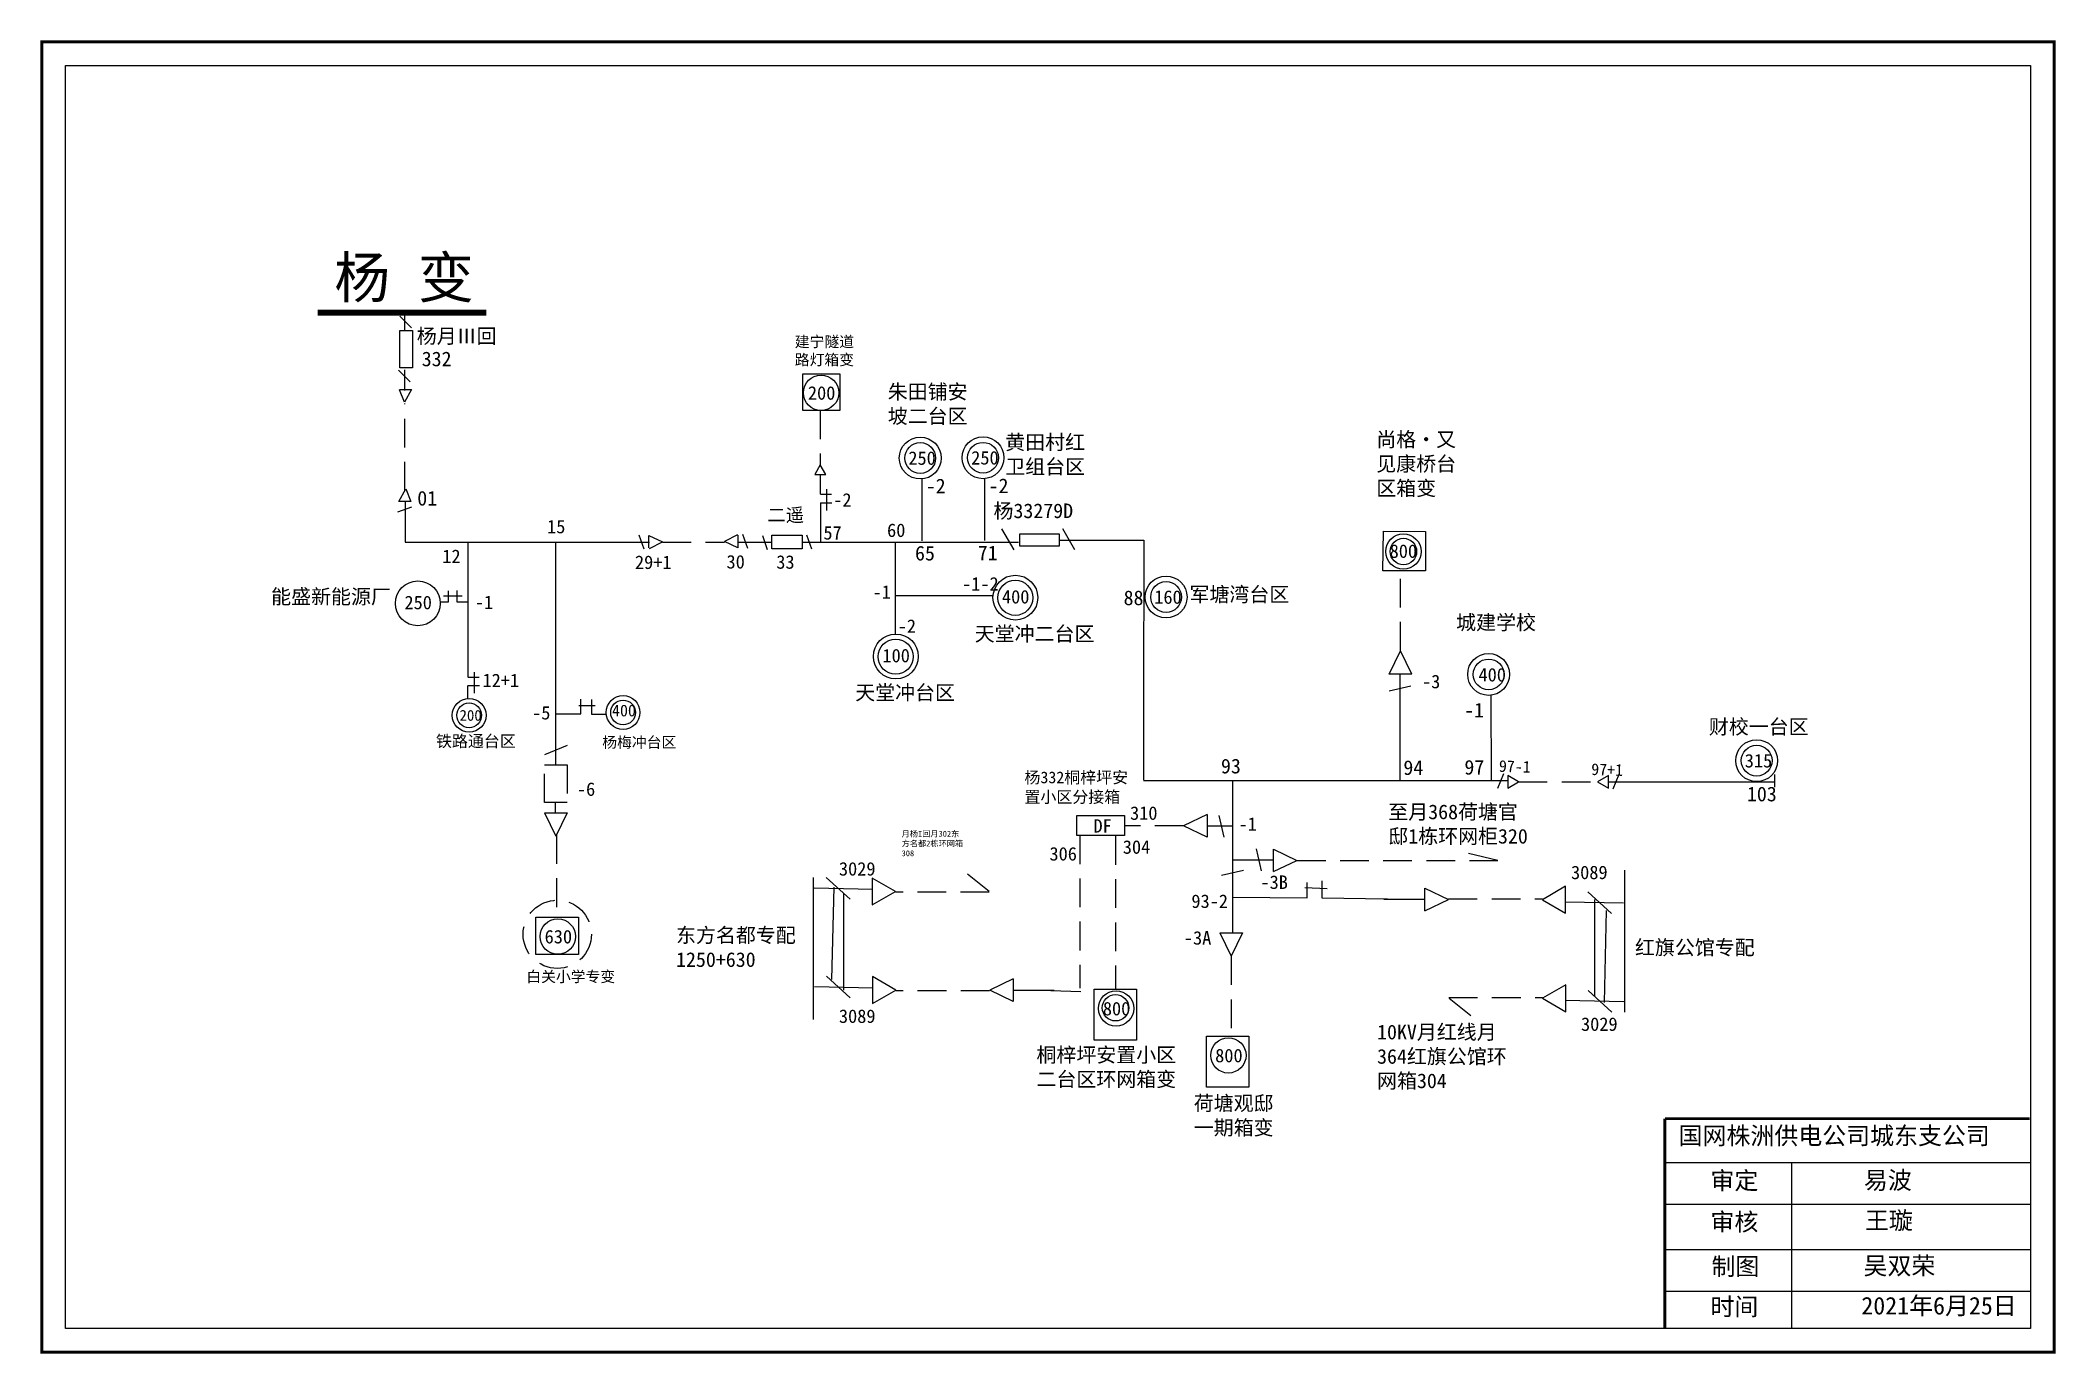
# Model space of a CAD drawing. Extents: x 0 to 344, y 0 to 224.
import ezdxf

# ---------------------------------------------------------------- set-up
doc = ezdxf.new("R2010")
doc.units = 0
doc.header["$LTSCALE"] = 0.774411
doc.linetypes.add('ACAD_ISO02W100', pattern=[15, 12, -3])
doc.linetypes.add('DASHED2', pattern=[9.525, 6.35, -3.175])
doc.layers.get('0').update_dxf_attribs({"linetype": 'CONTINUOUS'})
doc.layers.add('0-RefEdit0', color=7, linetype='CONTINUOUS')
doc.styles.get("Standard").update_dxf_attribs({"font": '', "height": 2.5})
doc.styles.add('字体', font='', dxfattribs={"height": 2.5})
doc.styles.get('Standard').set_extended_font_data('SimSun')
doc.styles.get('字体').set_extended_font_data('SimSun')

msp = doc.modelspace()

# ---------------------------------------------------------------- linework, layer by layer
at = {"linetype": 'Continuous'}
for p, q in [((63.15, 175.12), (61.17, 177.1)), ((62.93, 165.89), (60.95, 167.87)), ((62.02, 164.38), (62.02, 167.93)), ((61.07, 164.53), (63.14, 164.53)), ((61.95, 162.38), (61.08, 164.52)), ((63.14, 164.53), (61.95, 162.38)), ((133.03, 146.65), (133.03, 150.04)), ((150.37, 149.25), (150.37, 138.69)), ((161.1, 149.3), (161.1, 138.73)), ((60.98, 145.43), (62.17, 147.57)), ((63.06, 145.43), (60.98, 145.43)), ((62.06, 145.42), (62.06, 138.48)), ((62.17, 147.57), (63.05, 145.44)), ((60.81, 143.67), (63.18, 144.52)), ((62.09, 138.48), (103.8, 138.48)), ((101.98, 139.69), (102.83, 137.32)), ((103.71, 137.47), (103.71, 139.59)), ((103.71, 139.59), (106.04, 138.53)), ((103.82, 137.36), (106.04, 138.53)), ((118.84, 139.74), (116.62, 138.57)), ((118.95, 137.51), (116.62, 138.57)), ((118.95, 139.63), (118.95, 137.51)), ((118.96, 138.47), (124.66, 138.47)), ((119.73, 139.81), (120.58, 137.44)), ((123.12, 139.61), (123.96, 137.23)), ((129.85, 138.48), (166.87, 138.48)), ((130.65, 139.72), (131.5, 137.35)), ((142.94, 138.48), (149.27, 138.48)), ((166.15, 137.17), (164.07, 140.74)), ((173.8, 138.8), (188.3, 138.8)), ((176.53, 137.17), (174.45, 140.74)), ((188.32, 97.84), (188.32, 121.8)), ((230.26, 115.91), (232.2, 119.91)), ((234.12, 115.91), (232.2, 119.91)), ((72.8, 115.41), (74.72, 115.41)), ((72.8, 111.65), (72.8, 113.99)), ((72.84, 113.96), (74.76, 113.96)), ((73.86, 116.27), (73.86, 112.67)), ((233.98, 113.86), (230.25, 113)), ((234.12, 115.91), (230.26, 115.91)), ((247.75, 97.69), (247.71, 112.25)), ((296.13, 98.76), (296.13, 96.61)), ((85.87, 92.2), (87.79, 88.21)), ((85.87, 92.2), (89.73, 92.2)), ((89.73, 92.2), (87.79, 88.21)), ((199.12, 91.91), (195.12, 89.99)), ((199.12, 88.05), (195.12, 89.99)), ((199.12, 91.91), (199.12, 88.05)), ((201.16, 91.77), (202.02, 88.04)), ((208.44, 82.3), (207.58, 86.03)), ((210.48, 86.02), (214.48, 84.08)), ((210.48, 82.16), (210.48, 86.02)), ((210.48, 82.16), (214.48, 84.08)), ((248.85, 84.07), (243.81, 85.25)), ((201.62, 81.54), (205.35, 82.4)), ((203.46, 79.42), (203.46, 71.77)), ((215.82, 79.42), (219.65, 79.27)), ((216.26, 77.66), (216.26, 80.3)), ((218.76, 80.6), (218.76, 77.66)), ((236.37, 79.31), (240.37, 77.37)), ((236.37, 75.45), (236.37, 79.31)), ((203.46, 77.8), (216.26, 77.66)), ((218.76, 77.66), (229.95, 77.51)), ((236.37, 75.45), (240.37, 77.37)), ((201.33, 71.7), (203.25, 67.7)), ((201.33, 71.7), (205.19, 71.7)), ((205.19, 71.7), (203.25, 67.7)), ((165.98, 63.82), (161.99, 61.9)), ((165.98, 63.82), (165.98, 59.96)), ((165.98, 59.96), (161.99, 61.9)), ((177.54, 61.62), (172.4, 61.76)), ((277.38, 32.42), (339.75, 32.42)), ((299.03, 32.41), (299.03, 4.08)), ((277.38, 25.32), (339.75, 25.32)), ((277.38, 17.57), (339.75, 17.57)), ((277.38, 10.47), (339.75, 10.47))]:
    msp.add_line(p, q, dxfattribs=at)
at = {"linetype": 'ACAD_ISO02W100'}
msp.add_line((62.02, 174.63), (62.02, 177.72), dxfattribs=at)
at = {"linetype": 'DASHED2'}
for p, q in [((62.01, 147.27), (62.02, 162.18)), ((133.01, 160.98), (133.01, 151.65)), ((106.03, 138.47), (116.65, 138.47)), ((232.2, 119.91), (232.2, 133.43)), ((91.76, 110.57), (94.56, 110.57)), ((92.11, 109.1), (92.11, 111.65)), ((93.94, 111.6), (93.94, 109.09)), ((87.7, 109.1), (92.11, 109.1)), ((93.94, 109.09), (96.39, 109.09)), ((89.74, 103.69), (85.89, 102.09)), ((87.77, 92.21), (87.77, 93.93)), ((195.12, 89.99), (185.01, 89.99)), ((87.93, 88.39), (87.93, 74.87)), ((177.4, 88.36), (177.4, 62.21)), ((183.49, 88.24), (183.49, 62.09)), ((214.48, 84.08), (248.84, 84.08)), ((161.87, 78.74), (158.16, 81.71)), ((161.91, 78.62), (145.87, 78.62)), ((240.4, 77.51), (256.44, 77.51)), ((203.25, 67.7), (203.25, 54.18)), ((161.95, 61.76), (145.91, 61.76)), ((240.44, 60.66), (256.48, 60.66)), ((240.49, 60.53), (244.19, 57.57))]:
    msp.add_line(p, q, dxfattribs=at)
at = {"color": 0, "linetype": 'Continuous'}
for p, q in [((133.03, 146.64), (134.95, 146.64)), ((133.07, 145.19), (134.99, 145.19)), ((134.08, 147.5), (134.08, 143.9)), ((188.32, 111.13), (188.36, 138.81)), ((68.62, 129.31), (71.81, 129.31)), ((69.48, 128.25), (69.48, 130.17)), ((70.93, 128.29), (70.93, 130.21)), ((145.84, 129.32), (162.52, 129.32))]:
    msp.add_line(p, q, dxfattribs=at)
for p, q in [((232.11, 97.68), (232.12, 115.93)), ((250.52, 97.69), (188.27, 97.68)), ((203.48, 97.53), (203.48, 79.47)), ((203.61, 89.91), (199.1, 89.91)), ((203.48, 84.16), (210.51, 84.16)), ((131.85, 56.89), (131.85, 81.15)), ((142, 79.11), (131.99, 79.3)), ((138.11, 77.45), (134.03, 81.15)), ((135, 63.74), (135.37, 79.48)), ((270.5, 82.38), (270.5, 58.12)), ((137.04, 61.89), (137.04, 78.37)), ((229.36, 77.46), (236.39, 77.46)), ((260.31, 77.01), (270.32, 76.83)), ((264.2, 78.68), (268.28, 74.98)), ((265.32, 77.38), (265.32, 60.9)), ((267.35, 75.53), (266.98, 59.79)), ((142.04, 62.26), (132.03, 62.45)), ((138.15, 60.59), (134.07, 64.3)), ((172.99, 61.82), (165.96, 61.82)), ((260.36, 60.16), (270.36, 59.98)), ((264.25, 61.83), (268.32, 58.12))]:
    msp.add_line(p, q)
at = {"linetype": 'Continuous', "const_width": 0.5}
msp.add_lwpolyline([(-0.05, 223.98), (343.93, 223.98), (343.93, 0.02), (-0.05, 0.02)], close=True, dxfattribs=at)
at = {"linetype": 'Continuous'}
for points in [[(4, 219.94), (339.88, 219.94), (339.88, 4.06), (4, 4.06)], [(130.05, 167.25), (136.34, 167.25), (136.34, 160.97), (130.05, 160.97)], [(133.02, 151.7), (132.06, 150.04), (133.98, 150.04)], [(124.71, 139.68), (129.92, 139.68), (129.92, 137.33), (124.71, 137.33)], [(167.14, 139.86), (173.83, 139.86), (173.83, 137.78), (167.14, 137.78)], [(236.44, 133.56), (229.17, 133.56), (229.26, 140.32), (236.44, 140.26)], [(176.85, 91.73), (185.01, 91.73), (185.01, 88.32), (176.85, 88.32)], [(84.4, 74.37), (91.67, 74.37), (91.67, 67.98), (84.4, 67.98)], [(179.82, 62.07), (187.08, 62.07), (187.08, 53.36), (179.82, 53.36)], [(199.02, 54.05), (206.28, 54.05), (206.28, 45.34), (199.02, 45.34)]]:
    msp.add_lwpolyline(points, close=True, dxfattribs=at)
for points, const_width in [([(75.94, 177.7), (47.12, 177.67)], 1), ([(277.35, 39.93), (277.35, 4.2)], 0.5), ([(277.38, 39.93), (339.75, 39.93)], 0.5)]:
    msp.add_lwpolyline(points, dxfattribs=dict(at, const_width=const_width))
at = {"linetype": 'ACAD_ISO02W100'}
msp.add_lwpolyline([(63.34, 168.23), (61.13, 168.23), (61.13, 174.63), (63.34, 174.63)], close=True, dxfattribs=at)
at = {"linetype": 'DASHED2'}
for points in [[(85.86, 100.41), (89.73, 100.41), (89.73, 93.97), (85.86, 93.97)], [(145.87, 78.76), (141.9, 81.06), (141.9, 76.47)], [(256.44, 77.36), (260.41, 75.07), (260.41, 79.66)], [(145.91, 61.91), (141.94, 64.21), (141.94, 59.62)], [(256.48, 60.51), (260.46, 58.22), (260.46, 62.8)]]:
    msp.add_lwpolyline(points, close=True, dxfattribs=at)
at = {"color": 7, "linetype": 'Continuous'}
for points in [[(248.83, 96.44), (249.87, 98.94)], [(267.72, 97.5), (296.13, 97.5)], [(268.53, 96.3), (269.56, 98.79)]]:
    msp.add_lwpolyline(points, dxfattribs=at)
for points in [[(252.36, 97.5), (250.52, 98.56), (250.52, 96.44)], [(265.88, 97.5), (267.72, 96.44), (267.72, 98.56)]]:
    msp.add_lwpolyline(points, close=True, dxfattribs=at)
at = {"color": 7, "linetype": 'DASHED2'}
msp.add_lwpolyline([(252.36, 97.5), (265.88, 97.5)], dxfattribs=at)
at = {"linetype": 'Continuous'}
for centre, radius in [((133.15, 163.99), 3.02), ((150.1, 152.84), 3.58), ((150.1, 152.84), 2.63), ((160.83, 152.89), 3.58), ((160.83, 152.89), 2.63), ((232.69, 136.86), 3.02), ((232.69, 136.86), 2.26), ((192.12, 129.09), 3.58), ((192.12, 129.09), 2.63), ((247.25, 115.86), 3.58), ((247.25, 115.86), 2.63), ((73, 108.87), 2.89), ((73, 108.87), 2.12), ((99.31, 109.35), 2.89), ((99.31, 109.35), 2.12), ((293.06, 101.12), 3.58), ((293.06, 101.12), 2.63), ((88.15, 71.06), 3.02), ((183.57, 58.77), 3.02), ((183.48, 58.89), 2.26), ((202.77, 50.75), 3.02)]:
    msp.add_circle(centre, radius, dxfattribs=at)
for centre, radius in [((64.23, 128), 3.83), ((166.36, 128.98), 3.83), ((145.93, 118.93), 3.83), ((145.91, 118.9), 3)]:
    msp.add_circle(centre, radius)
at = {"color": 0}
msp.add_circle((166.34, 128.95), 3, dxfattribs=at)
at = {"color": 1, "linetype": 'DASHED2'}
msp.add_circle((88.06, 71.44), 5.83, dxfattribs=at)
at = {"layer": '0-RefEdit0', "ltscale": 2}
for p, q in [((133.07, 145.19), (133.07, 138.41)), ((72.8, 138.43), (72.8, 115.44)), ((87.75, 138.43), (87.75, 100.45)), ((145.8, 138.48), (145.8, 122.82)), ((68.05, 128.26), (69.49, 128.26)), ((70.92, 128.28), (72.78, 128.28))]:
    msp.add_line(p, q, dxfattribs=at)

# ---------------------------------------------------------------- texts
at = {"linetype": 'Continuous', "attachment_point": 1, "style": '字体'}
for s, insert, char_height, width in [('杨 变', (49.93, 187.21), 7, 27.4955), ('国网株洲供电公司城东支公司', (279.72, 38.53), 3, 82.0179), ('审定', (285.17, 30.86), 3, 23.4615), ('易波', (311.4, 30.92), 3, 23.4615), ('审核', (285.17, 23.8), 3, 23.4615), ('王璇', (311.57, 24.05), 3, 33.0539), ('制图', (285.34, 16.18), 3, 23.4615), ('吴双荣', (311.33, 16.3), 3, 23.4615), ('时间', (285.17, 9.3), 3, 23.4615), ('2021年6月25日', (310.96, 9.47), 3, 28.2834)]:
    msp.add_mtext(s, dxfattribs=dict(at, insert=insert, char_height=char_height, width=width))
at = {"color": 0, "linetype": 'Continuous', "insert": (64.05, 174.94), "char_height": 2.5, "width": 14.4588, "attachment_point": 1, "style": '字体'}
msp.add_mtext('杨月Ⅲ回', dxfattribs=at)
at = {"attachment_point": 1}
for s, insert, char_height, width in [('建宁隧道路灯箱变', (128.66, 173.66), 1.856, 12.4393), ('200', (130.9, 165.11), 2.3, 4.8377), ('250', (148.07, 153.98), 2.3, 4.8377), ('250', (158.81, 154.03), 2.3, 4.8377), ('-2', (135.23, 146.83), 2.3, 4.8377), ('二遥', (123.97, 144.26), 2.3, 16.4292), ('57', (133.55, 141.21), 2.3, 16.4292), ('800', (230.33, 138.08), 2.3, 4.8377), ('30', (116.99, 136.26), 2.3, 16.4292), ('33', (125.49, 136.22), 2.3, 16.4292), ('能盛新能源厂', (39.16, 130.41), 2.5, 21.6919), ('250', (61.94, 129.3), 2.3, 4.8377), ('-1', (73.98, 129.34), 2.3, 4.8377), ('160', (190.1, 130.23), 2.3, 4.8377), ('-2', (146.25, 125.27), 2.3, 4.8377), ('天堂冲二台区', (159.42, 124.06), 2.5, 23.4726), ('100', (143.64, 120.23), 2.3, 4.8377), ('12+1', (75.28, 115.98), 2.3, 4.8377), ('天堂冲台区', (138.99, 114.01), 2.5, 19.5555), ('-3', (235.86, 115.79), 2.3, 4.8377), ('400', (245.52, 116.95), 2.3, 4.8377), ('-5', (83.76, 110.46), 2.3, 4.8377), ('200', (71.36, 109.79), 1.856, 3.9035), ('杨梅冲台区', (95.75, 105.19), 1.856, 16.0122), ('315', (291.03, 102.26), 2.3, 4.8377), ('-6', (91.42, 97.41), 2.3, 4.8377), ('103', (291.4, 96.67), 2.5, 16.4292), ('310', (185.96, 93.31), 2.3, 4.8377), ('DF', (179.71, 91.12), 2.3, 4.8377), ('-1', (204.51, 91.44), 2.3, 4.8377), ('306', (172.19, 86.35), 2.3, 4.8377), ('304', (184.72, 87.51), 2.3, 4.8377), ('3029', (136.2, 83.78), 2.3, 4.8377), ('3089', (261.33, 83.17), 2.3, 4.8377), ('-3B', (208.25, 81.5), 2.3, 4.8377), ('93-2', (196.45, 78.25), 2.3, 4.8377), ('630', (85.9, 72.19), 2.3, 4.8377), ('-3A', (195.16, 71.98), 2.3, 4.8377), ('白关小学专变', (82.77, 65.14), 1.856, 16.0122), ('3089', (136.2, 58.6), 2.3, 4.8377), ('800', (181.31, 59.89), 2.3, 4.8377), ('3029', (263.04, 57.24), 2.3, 4.8377), ('800', (200.51, 51.87), 2.3, 4.8377)]:
    msp.add_mtext(s, dxfattribs=dict(at, insert=insert, char_height=char_height, width=width))
at = {"color": 0, "linetype": 'Continuous', "insert": (64.89, 171.03), "char_height": 2.5, "width": 5.6554, "attachment_point": 1}
msp.add_mtext('332', dxfattribs=at)
at = {"color": 0, "width": 16.4292, "attachment_point": 1, "style": '字体'}
for s, insert, char_height in [('朱田铺安坡二台区', (144.55, 165.42), 2.5), ('黄田村红卫组台区', (164.63, 156.79), 2.5), ('400', (97.42, 110.69), 2), ('铁路通台区', (67.33, 105.46), 2)]:
    msp.add_mtext(s, dxfattribs=dict(at, insert=insert, char_height=char_height))
at = {"attachment_point": 1, "style": '字体'}
for s, insert, char_height, width in [('{\\fSimSun|b0|i0|c134|p2;尚格·又见康桥台区箱变}', (228.05, 157.27), 2.5, 16.4292), ('军塘湾台区', (196.13, 130.79), 2.5, 16.4292), ('城建学校', (241.69, 126), 2.5, 16.4292), ('财校一台区', (284.9, 108.17), 2.5, 16.4292), ('杨332桐梓坪安\\P置小区分接箱', (167.91, 99.26), 2, 23.9223), ('至月368荷塘官邸1栋环网柜320', (230.1, 93.62), 2.5, 25.0128), ('东方名都专配\\P1250+630', (108.36, 72.54), 2.5, 25.0161), ('红旗公馆专配', (272.26, 70.44), 2.5, 25.0128), ('10KV月红线月364红旗公馆环网箱304', (228.18, 55.99), 2.5, 25.0128), ('{\\fSimSun|b0|i0|c134|p2;桐梓坪安置小区二台区环网箱变}', (169.97, 52.09), 2.5, 25.0161), ('{\\fSimSun|b0|i0|c134|p2;荷塘观邸一期箱变}', (196.85, 43.82), 2.5, 16.4292)]:
    msp.add_mtext(s, dxfattribs=dict(at, insert=insert, char_height=char_height, width=width))
at = {"color": 7, "char_height": 2.5, "width": 16.4091, "attachment_point": 1, "style": '字体'}
for s, insert in [('-2', (151.04, 149.31)), ('-2', (161.78, 149.35)), ('杨33279D', (162.62, 145.07)), ('65', (149.21, 137.83)), ('71', (159.94, 137.88)), ('-1', (243.05, 111))]:
    msp.add_mtext(s, dxfattribs=dict(at, insert=insert))
at = {"linetype": 'Continuous', "insert": (64.13, 147.22), "char_height": 2.5, "width": 5.6554, "attachment_point": 1}
msp.add_mtext('01', dxfattribs=at)
at = {"color": 7, "attachment_point": 1}
for s, insert, char_height, width in [('15', (86.32, 142.28), 2.3, 16.4292), ('60', (144.43, 141.65), 2.3, 16.4292), ('12', (68.41, 137.2), 2.3, 16.4292), ('29+1', (101.34, 136.18), 2.3, 16.4292), ('88', (184.86, 130.2), 2.5, 7.1055), ('93', (201.5, 101.44), 2.5, 7.1055), ('94', (232.68, 101.18), 2.5, 7.1055), ('97', (243.11, 101.24), 2.5, 7.1055), ('月杨I回月302东方名都2栋环网箱308', (146.92, 89.12), 1, 10.6929)]:
    msp.add_mtext(s, dxfattribs=dict(at, insert=insert, char_height=char_height, width=width))
at = {"color": 0, "char_height": 2.3, "width": 4.8377, "attachment_point": 1}
for s, insert in [('-1', (141.96, 131.1)), ('-1-2', (157.25, 132.49)), ('400', (164.07, 130.28))]:
    msp.add_mtext(s, dxfattribs=dict(at, insert=insert))
at = {"color": 7, "char_height": 2, "width": 7.1055, "attachment_point": 1, "rotation": 358.3282}
for s, insert in [('97-1', (249.04, 101.21)), ('97+1', (264.82, 100.67))]:
    msp.add_mtext(s, dxfattribs=dict(at, insert=insert))

doc.saveas('drawing.dxf')
